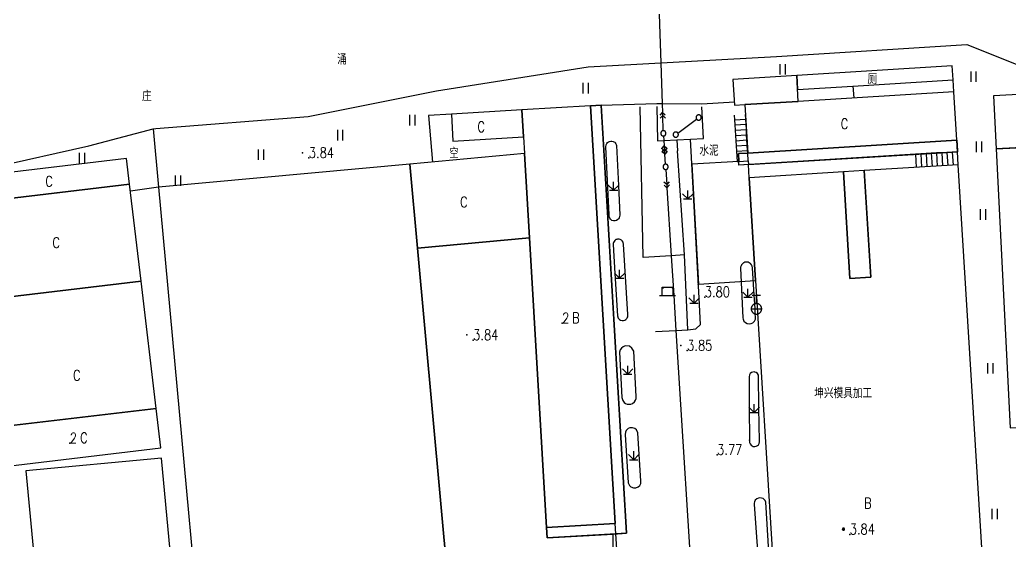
# Model space of a CAD drawing. Extents: x 500064 to 501389, y 2542464 to 2545400.
# Drawn here: x 500870.9 to 500965.4, y 2542964.3 to 2543014 of the extents above; entities that cross this region are included whole.
import ezdxf

# ---------------------------------------------------------------- set-up
doc = ezdxf.new("R2010")
doc.units = 0
doc.header["$LTSCALE"] = 0.5
doc.linetypes.add('CENTER', pattern=[50.8, 31.75, -6.35, 6.35, -6.35])
doc.layers.add('地形图', color=8, linetype='CONTINUOUS')
doc.styles.add('HZ', font='romans.shx', dxfattribs={"width": 0.8, "bigfont": 'hztxt.shx'})
doc.linetypes.add('10421', pattern='A,2,[150,AAA.SHX,S=1,R=0,X=0,Y=1],1e-11', length=2)

msp = doc.modelspace()

# ---------------------------------------------------------------- linework, layer by layer
at = {"layer": '地形图', "linetype": '10421', "flags": 128}
msp.add_lwpolyline([(500754.203, 2542974.695), (500766.756, 2542979.856), (500771.623, 2542981.856), (500781.237, 2542982.491), (500786.024, 2542983.55), (500800.67, 2542986.791), (500806.428, 2542987.484), (500807.978, 2542983.96), (500810.981, 2542970.388), (500810.231, 2542968.694), (500811.306, 2542955.454), (500814.267, 2542955.752), (500815.332, 2542919.979), (500816.974, 2542911.232), (500820.027, 2542898.551), (500822.57, 2542885.284), (500823.999, 2542874), (500824.709, 2542862.41), (500825.755, 2542857.145), (500831.565, 2542824.91), (500833.464, 2542814.092), (500834.25, 2542812.692), (500834.285, 2542812.631), (500835.498, 2542807.063), (500836.163, 2542806.226), (500836.427, 2542805.361), (500836.608, 2542804.445), (500837.116, 2542800.81), (500837.792, 2542796.37), (500838.044, 2542793.116), (500837.987, 2542791.001), (500837.869, 2542789.132), (500837.871, 2542786.994), (500838.011, 2542783.971), (500839.096, 2542779.115), (500840.223, 2542774.863), (500841.15, 2542770.816), (500841.902, 2542767.907), (500842.468, 2542765.354), (500843.041, 2542761.362), (500842.763, 2542759.962), (500843.616, 2542755.054), (500844.521, 2542748.413), (500846.324, 2542732.29), (500846.754, 2542726.443), (500847.689, 2542723.418), (500854.649, 2542700.048), (500855.09, 2542699.943), (500858.298, 2542699.182), (500850.693, 2542722.64), (500851.439, 2542724.29), (500851.909, 2542726.528), (500852.204, 2542728.454), (500852.562, 2542730.905), (500852.714, 2542732.854), (500852.624, 2542741.836), (500852.113, 2542746.665), (500851.754, 2542750.779), (500849.371, 2542753.466), (500848.798, 2542758.505), (500849.085, 2542762.204), (500848.623, 2542768.831), (500845.934, 2542785.506), (500845.042, 2542798.204), (500844.494, 2542803.044), (500843.723, 2542805.076), (500842.639, 2542806.261), (500840.726, 2542807.863), (500839.662, 2542813.715), (500839, 2542816.562), (500838.077, 2542819.972), (500834.804, 2542838.464), (500832.418, 2542855.46), (500829.995, 2542873.409), (500829.605, 2542876.218), (500829.128, 2542879.144), (500828.835, 2542880.616), (500827.521, 2542886.528), (500825.949, 2542892.949), (500824.779, 2542897.856), (500823.22, 2542905.406), (500822.712, 2542908.768), (500822.287, 2542912.716), (500821.557, 2542920.901), (500817.898, 2542920.58), (500817.649, 2542956.094), (500816.583, 2542960.45), (500816.1, 2542970.382), (500815.529, 2542978.477), (500815.494, 2542984.207), (500815.638, 2542987.326), (500815.783, 2542989.782), (500815.828, 2542990.167), (500816.047, 2542990.819), (500816.36, 2542991.191), (500816.876, 2542991.479), (500817.597, 2542991.669), (500820.79, 2542992.117), (500825.962, 2542992.799), (500831.554, 2542993.527), (500833.603, 2542993.788), (500834.268, 2542993.813), (500835.917, 2542993.668), (500837.277, 2542997.218), (500847.327, 2542998.788), (500852.507, 2542997.898), (500857.497, 2542998.421), (500866.435, 2542999.958), (500868.339, 2542999.958), (500877.436, 2543001.987), (500883.589, 2543003.61), (500883.838, 2543003.634), (500898.384, 2543004.793), (500910.656, 2543007.233), (500925.139, 2543009.502), (500943.109, 2543010.488), (500961.295, 2543011.662), (500971.348, 2543007.629), (500977.238, 2543002.479), (500975.728, 2543000.389), (500988.993, 2542994.361), (500993.388, 2542992.284), (500997.059, 2542990.332), (500998.052, 2542989.806), (501004.587, 2542986.783), (501007.126, 2542985.473), (501009.481, 2542984.17), (501011.153, 2542983.218), (501012.799, 2542982.6), (501014.711, 2542982.36), (501018.28, 2542982.212), (501036.032, 2542981.946), (501049.83, 2542981.54), (501053.699, 2542981.364), (501060.811, 2542981.03), (501068.164, 2542980.612), (501074.273, 2542979.952), (501077.348, 2542979.504), (501080.342, 2542978.964), (501082.603, 2542978.416), (501085.519, 2542977.537), (501089.257, 2542976.244), (501091.455, 2542975.57), (501093.527, 2542975.247), (501100.687, 2542976.721), (501106.438, 2542977.058), (501111.595, 2542977.501), (501115.833, 2542978.212), (501120.394, 2542979.147), (501130.098, 2542981.504), (501138.147, 2542984.689), (501145.934, 2542987.982), (501159.061, 2542995.793), (501160.733, 2542996.98), (501168.84, 2543003.851), (501173.559, 2543008.622), (501180.329, 2543015.742), (501184.08, 2543019.869), (501186.556, 2543022.802), (501190.889, 2543028.689), (501192.739, 2543030.989), (501196.244, 2543034.859)], dxfattribs=at)
at = {"layer": '地形图'}
for points in [[(500931.575, 2543023.843), (500932.066, 2543009.882), (500932.203, 2543005.986), (500932.232, 2543005.17)], [(500943.465, 2543008.774), (500943.465, 2543009.774)], [(500943.965, 2543008.774), (500943.965, 2543009.774)], [(500945.12, 2543007.347), (500950.41, 2543007.673), (500959.962, 2543008.262), (500959.879, 2543009.61), (500945.038, 2543008.695), (500945.12, 2543007.347)], [(500961.682, 2543008.078), (500961.682, 2543009.078)], [(500962.182, 2543008.078), (500962.182, 2543009.078)], [(500924.65, 2543006.985), (500924.65, 2543007.985)], [(500925.15, 2543006.985), (500925.15, 2543007.985)], [(500950.41, 2543007.673), (500950.48, 2543006.548)], [(500960.031, 2543007.137), (500959.962, 2543008.262)], [(500964.096, 2543001.69), (500970.611, 2543002.016), (500970.358, 2543007.089), (500963.842, 2543006.763), (500964.096, 2543001.69)], [(500925.357, 2543005.809), (500926.356, 2543005.868), (500926.358, 2543005.838), (500928.775, 2542965.011), (500927.777, 2542964.952), (500921.216, 2542964.564), (500921.158, 2542965.548)], [(500939.088, 2543006.159), (500935.968, 2543005.959), (500932.203, 2543005.986), (500931.667, 2543005.99), (500926.358, 2543005.838), (500925.357, 2543005.809)], [(500931.669, 2543005.739), (500931.748, 2543002.449), (500932.349, 2543002.482), (500933.586, 2543002.549), (500934.889, 2543002.621), (500936.138, 2543002.689), (500935.975, 2543005.709)], [(500908.099, 2543003.928), (500908.099, 2543004.928)], [(500908.599, 2543003.928), (500908.599, 2543004.928)], [(500912.06, 2543004.998), (500909.864, 2543004.864), (500910.27, 2543000.435)], [(500930.378, 2542991.329), (500930.074, 2543005.694)], [(500931.991, 2543004.912), (500932.232, 2543005.17)], [(500932.002, 2543004.604), (500932.243, 2543004.863)], [(500932.294, 2543003.421), (500932.243, 2543004.863), (500932.232, 2543005.17)], [(500932.232, 2543005.17), (500932.491, 2543004.929)], [(500932.243, 2543004.863), (500932.502, 2543004.622)], [(500935.678, 2543004.429), (500935.693, 2543004.429), (500935.709, 2543004.431), (500935.724, 2543004.433), (500935.74, 2543004.437), (500935.755, 2543004.441), (500935.77, 2543004.446), (500935.784, 2543004.453), (500935.798, 2543004.46), (500935.811, 2543004.468), (500935.824, 2543004.477), (500935.837, 2543004.486), (500935.849, 2543004.497), (500935.86, 2543004.508), (500935.87, 2543004.519), (500935.88, 2543004.532), (500935.889, 2543004.545), (500935.897, 2543004.558), (500935.904, 2543004.572), (500935.91, 2543004.587), (500935.915, 2543004.601), (500935.92, 2543004.617), (500935.923, 2543004.632), (500935.926, 2543004.647), (500935.927, 2543004.663), (500935.928, 2543004.679), (500935.927, 2543004.694), (500935.926, 2543004.71), (500935.923, 2543004.726), (500935.92, 2543004.741), (500935.915, 2543004.756), (500935.91, 2543004.771), (500935.904, 2543004.785), (500935.897, 2543004.799), (500935.889, 2543004.813), (500935.88, 2543004.826), (500935.87, 2543004.838), (500935.86, 2543004.85), (500935.849, 2543004.861), (500935.837, 2543004.871), (500935.824, 2543004.881), (500935.811, 2543004.89), (500935.798, 2543004.898), (500935.784, 2543004.905), (500935.77, 2543004.911), (500935.755, 2543004.917), (500935.74, 2543004.921), (500935.724, 2543004.924), (500935.709, 2543004.927), (500935.693, 2543004.928), (500935.678, 2543004.929), (500935.662, 2543004.928), (500935.646, 2543004.927), (500935.631, 2543004.924), (500935.615, 2543004.921), (500935.6, 2543004.917), (500935.585, 2543004.911), (500935.571, 2543004.905), (500935.557, 2543004.898), (500935.544, 2543004.89), (500935.531, 2543004.881), (500935.518, 2543004.871), (500935.506, 2543004.861), (500935.495, 2543004.85), (500935.485, 2543004.838), (500935.475, 2543004.826), (500935.466, 2543004.813), (500935.458, 2543004.799), (500935.451, 2543004.785), (500935.445, 2543004.771), (500935.44, 2543004.756), (500935.435, 2543004.741), (500935.432, 2543004.726), (500935.43, 2543004.71), (500935.428, 2543004.694), (500935.428, 2543004.679), (500935.428, 2543004.663), (500935.43, 2543004.647), (500935.432, 2543004.632), (500935.435, 2543004.617), (500935.44, 2543004.601), (500935.445, 2543004.587), (500935.451, 2543004.572), (500935.458, 2543004.558), (500935.466, 2543004.545), (500935.475, 2543004.532), (500935.477, 2543004.529), (500935.485, 2543004.519), (500935.495, 2543004.508), (500935.506, 2543004.497), (500935.518, 2543004.486), (500935.531, 2543004.477), (500935.544, 2543004.468), (500935.557, 2543004.46), (500935.571, 2543004.453), (500935.585, 2543004.446), (500935.6, 2543004.441), (500935.615, 2543004.437), (500935.631, 2543004.433), (500935.646, 2543004.431), (500935.662, 2543004.429), (500935.678, 2543004.429)], [(500939.066, 2543004.893), (500939.092, 2543004.466), (500939.123, 2543003.967), (500939.154, 2543003.468), (500939.185, 2543002.969), (500939.216, 2543002.47), (500939.247, 2543001.971), (500939.277, 2543001.472), (500939.339, 2543000.474)], [(500940.412, 2543000.533), (500940.366, 2543001.286), (500940.351, 2543001.538), (500940.32, 2543002.037), (500940.289, 2543002.536), (500940.258, 2543003.035), (500940.228, 2543003.534), (500940.197, 2543004.033), (500940.166, 2543004.532), (500940.14, 2543004.96)], [(500933.688, 2543003.198), (500935.477, 2543004.529)], [(500939.092, 2543004.466), (500940.166, 2543004.532)], [(500939.123, 2543003.967), (500940.197, 2543004.033)], [(500883.589, 2543003.61), (500884.112, 2542998.035)], [(500901.21, 2543002.5), (500901.21, 2543003.5)], [(500901.71, 2543002.5), (500901.71, 2543003.5)], [(500932.303, 2543002.922), (500932.318, 2543002.922), (500932.319, 2543002.922), (500932.334, 2543002.924), (500932.349, 2543002.926), (500932.365, 2543002.929), (500932.38, 2543002.934), (500932.395, 2543002.939), (500932.409, 2543002.945), (500932.423, 2543002.953), (500932.436, 2543002.961), (500932.449, 2543002.969), (500932.462, 2543002.979), (500932.474, 2543002.989), (500932.485, 2543003), (500932.495, 2543003.012), (500932.505, 2543003.025), (500932.514, 2543003.038), (500932.522, 2543003.051), (500932.529, 2543003.065), (500932.535, 2543003.08), (500932.54, 2543003.094), (500932.545, 2543003.109), (500932.548, 2543003.125), (500932.551, 2543003.14), (500932.552, 2543003.156), (500932.552, 2543003.172), (500932.552, 2543003.187), (500932.551, 2543003.203), (500932.548, 2543003.218), (500932.545, 2543003.234), (500932.54, 2543003.249), (500932.535, 2543003.264), (500932.529, 2543003.278), (500932.522, 2543003.292), (500932.514, 2543003.306), (500932.505, 2543003.319), (500932.495, 2543003.331), (500932.485, 2543003.343), (500932.474, 2543003.354), (500932.462, 2543003.364), (500932.449, 2543003.374), (500932.436, 2543003.383), (500932.423, 2543003.391), (500932.409, 2543003.398), (500932.395, 2543003.404), (500932.38, 2543003.409), (500932.365, 2543003.414), (500932.349, 2543003.417), (500932.334, 2543003.42), (500932.318, 2543003.421), (500932.303, 2543003.422), (500932.294, 2543003.421), (500932.287, 2543003.421), (500932.271, 2543003.42), (500932.256, 2543003.417), (500932.24, 2543003.414), (500932.225, 2543003.409), (500932.21, 2543003.404), (500932.196, 2543003.398), (500932.182, 2543003.391), (500932.169, 2543003.383), (500932.156, 2543003.374), (500932.143, 2543003.364), (500932.131, 2543003.354), (500932.12, 2543003.343), (500932.11, 2543003.331), (500932.1, 2543003.319), (500932.091, 2543003.306), (500932.083, 2543003.292), (500932.076, 2543003.278), (500932.07, 2543003.264), (500932.065, 2543003.249), (500932.06, 2543003.234), (500932.057, 2543003.218), (500932.054, 2543003.203), (500932.053, 2543003.187), (500932.053, 2543003.172), (500932.053, 2543003.156), (500932.054, 2543003.14), (500932.057, 2543003.125), (500932.06, 2543003.109), (500932.065, 2543003.094), (500932.07, 2543003.08), (500932.076, 2543003.065), (500932.083, 2543003.051), (500932.091, 2543003.038), (500932.1, 2543003.025), (500932.11, 2543003.012), (500932.12, 2543003), (500932.131, 2543002.989), (500932.143, 2543002.979), (500932.156, 2543002.969), (500932.169, 2543002.961), (500932.182, 2543002.953), (500932.196, 2543002.945), (500932.21, 2543002.939), (500932.225, 2543002.934), (500932.24, 2543002.929), (500932.256, 2543002.926), (500932.271, 2543002.924), (500932.287, 2543002.922), (500932.303, 2543002.922)], [(500932.319, 2543002.922), (500932.349, 2543002.482), (500932.384, 2543001.969), (500932.405, 2543001.662), (500932.417, 2543001.483), (500932.438, 2543001.176)], [(500933.488, 2543002.799), (500933.503, 2543002.799), (500933.519, 2543002.801), (500933.534, 2543002.803), (500933.55, 2543002.807), (500933.565, 2543002.811), (500933.58, 2543002.816), (500933.594, 2543002.823), (500933.608, 2543002.83), (500933.621, 2543002.838), (500933.634, 2543002.846), (500933.647, 2543002.856), (500933.659, 2543002.866), (500933.67, 2543002.878), (500933.68, 2543002.889), (500933.69, 2543002.902), (500933.699, 2543002.915), (500933.707, 2543002.928), (500933.714, 2543002.942), (500933.72, 2543002.957), (500933.725, 2543002.972), (500933.73, 2543002.987), (500933.733, 2543003.002), (500933.736, 2543003.017), (500933.737, 2543003.033), (500933.738, 2543003.049), (500933.737, 2543003.064), (500933.736, 2543003.08), (500933.733, 2543003.096), (500933.73, 2543003.111), (500933.725, 2543003.126), (500933.72, 2543003.141), (500933.714, 2543003.155), (500933.707, 2543003.169), (500933.699, 2543003.183), (500933.69, 2543003.196), (500933.688, 2543003.198), (500933.68, 2543003.208), (500933.67, 2543003.22), (500933.659, 2543003.231), (500933.647, 2543003.241), (500933.634, 2543003.251), (500933.621, 2543003.26), (500933.608, 2543003.268), (500933.594, 2543003.275), (500933.58, 2543003.281), (500933.565, 2543003.286), (500933.55, 2543003.291), (500933.534, 2543003.294), (500933.519, 2543003.297), (500933.503, 2543003.298), (500933.488, 2543003.299), (500933.472, 2543003.298), (500933.456, 2543003.297), (500933.441, 2543003.294), (500933.425, 2543003.291), (500933.41, 2543003.286), (500933.395, 2543003.281), (500933.381, 2543003.275), (500933.367, 2543003.268), (500933.354, 2543003.26), (500933.341, 2543003.251), (500933.328, 2543003.241), (500933.316, 2543003.231), (500933.305, 2543003.22), (500933.295, 2543003.208), (500933.285, 2543003.196), (500933.276, 2543003.183), (500933.268, 2543003.169), (500933.261, 2543003.155), (500933.255, 2543003.141), (500933.25, 2543003.126), (500933.245, 2543003.111), (500933.242, 2543003.096), (500933.24, 2543003.08), (500933.238, 2543003.064), (500933.238, 2543003.049), (500933.238, 2543003.033), (500933.24, 2543003.017), (500933.242, 2543003.002), (500933.245, 2543002.987), (500933.25, 2543002.972), (500933.255, 2543002.957), (500933.261, 2543002.942), (500933.268, 2543002.928), (500933.276, 2543002.915), (500933.285, 2543002.902), (500933.295, 2543002.889), (500933.305, 2543002.878), (500933.316, 2543002.866), (500933.328, 2543002.856), (500933.341, 2543002.846), (500933.354, 2543002.838), (500933.367, 2543002.83), (500933.381, 2543002.823), (500933.395, 2543002.816), (500933.41, 2543002.811), (500933.425, 2543002.807), (500933.441, 2543002.803), (500933.456, 2543002.801), (500933.472, 2543002.799), (500933.488, 2543002.799)], [(500939.154, 2543003.468), (500940.228, 2543003.534)], [(500939.185, 2543002.969), (500940.258, 2543003.035)], [(500927.716, 2542994.823), (500927.538, 2542994.823), (500927.398, 2542994.87), (500927.318, 2542994.92), (500927.246, 2542994.988), (500927.18, 2542995.083), (500927.128, 2542995.229), (500927.119, 2542995.409), (500926.818, 2543001.899), (500926.837, 2543002.065), (500926.894, 2543002.192), (500926.985, 2543002.3), (500927.079, 2543002.368), (500927.154, 2543002.402), (500927.303, 2543002.432), (500927.398, 2543002.427), (500927.511, 2543002.398), (500927.591, 2543002.358), (500927.655, 2543002.313), (500927.714, 2543002.254), (500927.77, 2543002.175), (500927.807, 2543002.095), (500927.828, 2543002.019), (500928.006, 2542998.197), (500928.138, 2542995.349), (500928.083, 2542995.095), (500928.03, 2542995.012), (500927.964, 2542994.942), (500927.836, 2542994.86), (500927.716, 2542994.823)], [(500932.152, 2543001.703), (500932.158, 2543001.71), (500932.384, 2543001.969)], [(500932.503, 2543000.223), (500932.438, 2543001.176), (500932.417, 2543001.483), (500932.405, 2543001.662), (500932.384, 2543001.969)], [(500932.438, 2543001.176), (500932.417, 2543001.483), (500932.405, 2543001.662), (500932.384, 2543001.969)], [(500932.384, 2543001.969), (500932.644, 2543001.743), (500932.651, 2543001.737)], [(500933.586, 2543002.549), (500933.643, 2543001.517)], [(500934.628, 2542984.419), (500935.408, 2542984.506), (500935.856, 2542984.922), (500935.718, 2542987.451), (500934.889, 2543002.621)], [(500939.216, 2543002.47), (500940.289, 2543002.536)], [(500939.247, 2543001.971), (500940.32, 2543002.037)], [(500960.316, 2543002.516), (500960.376, 2543001.547), (500960.384, 2543001.418), (500959.885, 2543001.388), (500959.386, 2543001.357), (500958.887, 2543001.326), (500958.388, 2543001.295), (500957.889, 2543001.264), (500957.39, 2543001.234), (500956.891, 2543001.203), (500956.391, 2543001.172), (500939.525, 2543000.132), (500939.512, 2543000.483), (500939.484, 2543001.232), (500940.366, 2543001.286)], [(500960.461, 2543000.171), (500960.384, 2543001.418), (500960.376, 2543001.547), (500960.316, 2543002.516)], [(500962.215, 2543001.387), (500962.215, 2543002.387)], [(500962.715, 2543001.387), (500962.715, 2543002.387)], [(500876.557, 2543000.304), (500876.557, 2543001.304)], [(500877.057, 2543000.304), (500877.057, 2543001.304)], [(500893.648, 2543000.628), (500893.648, 2543001.628)], [(500894.148, 2543000.628), (500894.148, 2543001.628)], [(500932.417, 2543001.483), (500932.322, 2543001.567), (500932.158, 2543001.71), (500932.151, 2543001.716)], [(500932.438, 2543001.176), (500932.179, 2543001.403), (500932.172, 2543001.409)], [(500932.173, 2543001.396), (500932.179, 2543001.403), (500932.322, 2543001.567), (500932.405, 2543001.662)], [(500932.405, 2543001.662), (500932.501, 2543001.579), (500932.665, 2543001.436), (500932.672, 2543001.43)], [(500932.65, 2543001.75), (500932.644, 2543001.743), (500932.501, 2543001.579), (500932.417, 2543001.483)], [(500932.671, 2543001.443), (500932.665, 2543001.436), (500932.438, 2543001.176)], [(500934.328, 2542991.579), (500933.643, 2543001.517)], [(500939.277, 2543001.472), (500940.351, 2543001.538)], [(500956.391, 2543001.172), (500956.455, 2542999.924)], [(500956.891, 2543001.203), (500956.956, 2542999.955)], [(500957.39, 2543001.234), (500957.457, 2542999.985)], [(500957.889, 2543001.264), (500957.957, 2543000.016)], [(500958.388, 2543001.295), (500958.458, 2543000.047)], [(500958.887, 2543001.326), (500958.959, 2543000.078)], [(500959.386, 2543001.357), (500959.459, 2543000.109)], [(500959.885, 2543001.388), (500959.96, 2543000.14)], [(500932.52, 2542999.724), (500932.536, 2542999.725), (500932.551, 2542999.726), (500932.567, 2542999.728), (500932.582, 2542999.732), (500932.597, 2542999.736), (500932.612, 2542999.742), (500932.627, 2542999.748), (500932.641, 2542999.755), (500932.654, 2542999.763), (500932.667, 2542999.772), (500932.679, 2542999.781), (500932.691, 2542999.792), (500932.702, 2542999.803), (500932.713, 2542999.815), (500932.722, 2542999.827), (500932.731, 2542999.84), (500932.739, 2542999.854), (500932.746, 2542999.868), (500932.753, 2542999.882), (500932.758, 2542999.897), (500932.762, 2542999.912), (500932.766, 2542999.927), (500932.768, 2542999.943), (500932.77, 2542999.958), (500932.77, 2542999.974), (500932.77, 2542999.99), (500932.768, 2543000.005), (500932.766, 2543000.021), (500932.762, 2543000.036), (500932.758, 2543000.051), (500932.753, 2543000.066), (500932.746, 2543000.08), (500932.739, 2543000.094), (500932.731, 2543000.108), (500932.722, 2543000.121), (500932.713, 2543000.133), (500932.702, 2543000.145), (500932.691, 2543000.156), (500932.679, 2543000.167), (500932.667, 2543000.176), (500932.654, 2543000.185), (500932.641, 2543000.193), (500932.627, 2543000.2), (500932.612, 2543000.206), (500932.597, 2543000.212), (500932.582, 2543000.216), (500932.567, 2543000.22), (500932.551, 2543000.222), (500932.536, 2543000.224), (500932.52, 2543000.224), (500932.504, 2543000.224), (500932.503, 2543000.223), (500932.489, 2543000.222), (500932.473, 2543000.22), (500932.458, 2543000.216), (500932.443, 2543000.212), (500932.428, 2543000.206), (500932.414, 2543000.2), (500932.4, 2543000.193), (500932.386, 2543000.185), (500932.373, 2543000.176), (500932.361, 2543000.167), (500932.349, 2543000.156), (500932.338, 2543000.145), (500932.327, 2543000.133), (500932.318, 2543000.121), (500932.309, 2543000.108), (500932.301, 2543000.094), (500932.294, 2543000.08), (500932.288, 2543000.066), (500932.282, 2543000.051), (500932.278, 2543000.036), (500932.275, 2543000.021), (500932.272, 2543000.005), (500932.271, 2542999.99), (500932.27, 2542999.974), (500932.271, 2542999.958), (500932.272, 2542999.943), (500932.275, 2542999.927), (500932.278, 2542999.912), (500932.282, 2542999.897), (500932.288, 2542999.882), (500932.294, 2542999.868), (500932.301, 2542999.854), (500932.309, 2542999.84), (500932.318, 2542999.827), (500932.327, 2542999.815), (500932.338, 2542999.803), (500932.349, 2542999.792), (500932.361, 2542999.781), (500932.373, 2542999.772), (500932.386, 2542999.763), (500932.4, 2542999.755), (500932.414, 2542999.748), (500932.428, 2542999.742), (500932.443, 2542999.736), (500932.458, 2542999.732), (500932.473, 2542999.728), (500932.489, 2542999.726), (500932.504, 2542999.725), (500932.52, 2542999.724)], [(500939.339, 2543000.474), (500939.512, 2543000.483), (500940.412, 2543000.533)], [(500885.716, 2542998.155), (500885.716, 2542999.155)], [(500886.216, 2542998.155), (500886.216, 2542999.155)], [(500932.536, 2542999.725), (500932.627, 2542998.285), (500932.646, 2542997.978)], [(500927.046, 2542998.238), (500927.546, 2542997.738)], [(500927.546, 2542997.738), (500927.546, 2542998.538)], [(500927.546, 2542997.738), (500928.006, 2542998.197), (500928.046, 2542998.238)], [(500932.627, 2542998.285), (500932.361, 2542998.519)], [(500932.646, 2542997.978), (500932.381, 2542998.212)], [(500932.86, 2542998.551), (500932.627, 2542998.285)], [(500932.88, 2542998.243), (500932.646, 2542997.978)], [(500884.112, 2542998.035), (500881.424, 2542997.65)], [(500927.146, 2542997.738), (500927.546, 2542997.738), (500927.946, 2542997.738)], [(500932.646, 2542997.978), (500933.054, 2542991.498), (500933.294, 2542987.697), (500933.503, 2542984.364), (500937.127, 2542926.845)], [(500934.135, 2542997.412), (500934.635, 2542996.912)], [(500934.635, 2542996.912), (500934.635, 2542997.712)], [(500934.635, 2542996.912), (500935.135, 2542997.412)], [(500934.235, 2542996.912), (500934.635, 2542996.912), (500935.035, 2542996.912)], [(500962.589, 2542994.928), (500962.589, 2542995.928)], [(500963.089, 2542994.928), (500963.089, 2542995.928)], [(500928.372, 2542985.303), (500928.499, 2542985.307), (500928.624, 2542985.345), (500928.713, 2542985.397), (500928.82, 2542985.503), (500928.858, 2542985.563), (500928.897, 2542985.658), (500928.918, 2542985.786), (500928.913, 2542985.895), (500928.507, 2542992.611), (500928.479, 2542992.747), (500928.461, 2542992.792), (500928.385, 2542992.909), (500928.334, 2542992.96), (500928.295, 2542992.99), (500928.191, 2542993.046), (500928.071, 2542993.077), (500928.006, 2542993.08), (500927.912, 2542993.071), (500927.857, 2542993.057), (500927.78, 2542993.026), (500927.717, 2542992.987), (500927.667, 2542992.946), (500927.596, 2542992.864), (500927.535, 2542992.744), (500927.516, 2542992.669), (500927.509, 2542992.55), (500927.676, 2542989.788), (500927.919, 2542985.77), (500927.987, 2542985.548), (500928.11, 2542985.407), (500928.207, 2542985.347), (500928.372, 2542985.303)], [(500931.548, 2542984.269), (500933.503, 2542984.364), (500934.628, 2542984.419), (500934.328, 2542991.579), (500933.054, 2542991.498), (500930.378, 2542991.329)], [(500940.519, 2542984.987), (500940.687, 2542985.016), (500940.852, 2542985.098), (500941.004, 2542985.256), (500941.088, 2542985.445), (500941.104, 2542985.642), (500941.085, 2542985.939), (500941.055, 2542986.428), (500941.025, 2542986.899), (500940.973, 2542987.728), (500940.808, 2542990.354), (500940.784, 2542990.486), (500940.72, 2542990.624), (500940.613, 2542990.747), (500940.5, 2542990.823), (500940.396, 2542990.864), (500940.28, 2542990.883), (500940.096, 2542990.865), (500939.981, 2542990.821), (500939.914, 2542990.78), (500939.818, 2542990.693), (500939.762, 2542990.618), (500939.72, 2542990.536), (500939.692, 2542990.452), (500939.682, 2542990.402), (500939.676, 2542990.326), (500939.677, 2542990.296), (500939.898, 2542985.563), (500939.92, 2542985.429), (500939.994, 2542985.263), (500940.138, 2542985.108), (500940.313, 2542985.017), (500940.519, 2542984.987)], [(500927.623, 2542989.841), (500927.676, 2542989.788), (500928.123, 2542989.341)], [(500928.123, 2542989.341), (500928.123, 2542990.141)], [(500928.123, 2542989.341), (500928.623, 2542989.841)], [(500927.723, 2542989.341), (500928.123, 2542989.341), (500928.523, 2542989.341)], [(500932.201, 2542987.697), (500932.201, 2542988.497)], [(500932.201, 2542988.497), (500932.302, 2542988.397)], [(500932.201, 2542988.497), (500933.201, 2542988.497)], [(500933.201, 2542988.497), (500933.101, 2542988.397)], [(500933.201, 2542988.497), (500933.201, 2542987.697)], [(500935.242, 2542986.975), (500935.242, 2542987.775)], [(500939.877, 2542988.025), (500940.377, 2542987.525)], [(500940.377, 2542987.525), (500940.377, 2542988.325)], [(500940.377, 2542987.525), (500940.877, 2542988.025)], [(500931.951, 2542987.697), (500932.201, 2542987.697), (500933.201, 2542987.697), (500933.294, 2542987.697), (500933.451, 2542987.697)], [(500934.742, 2542987.475), (500935.242, 2542986.975)], [(500934.842, 2542986.975), (500935.242, 2542986.975), (500935.642, 2542986.975)], [(500935.242, 2542986.975), (500935.718, 2542987.451), (500935.742, 2542987.475)], [(500939.977, 2542987.525), (500940.377, 2542987.525), (500940.777, 2542987.525)], [(500941.192, 2542985.928), (500941.224, 2542985.929), (500941.255, 2542985.932), (500941.286, 2542985.936), (500941.317, 2542985.943), (500941.347, 2542985.952), (500941.376, 2542985.963), (500941.405, 2542985.975), (500941.433, 2542985.989), (500941.46, 2542986.005), (500941.486, 2542986.023), (500941.511, 2542986.042), (500941.535, 2542986.063), (500941.557, 2542986.085), (500941.578, 2542986.109), (500941.597, 2542986.134), (500941.614, 2542986.16), (500941.63, 2542986.187), (500941.645, 2542986.215), (500941.657, 2542986.243), (500941.668, 2542986.273), (500941.677, 2542986.303), (500941.683, 2542986.334), (500941.688, 2542986.365), (500941.691, 2542986.396), (500941.692, 2542986.428), (500941.691, 2542986.459), (500941.688, 2542986.49), (500941.683, 2542986.521), (500941.677, 2542986.552), (500941.668, 2542986.582), (500941.657, 2542986.612), (500941.645, 2542986.64), (500941.63, 2542986.668), (500941.614, 2542986.695), (500941.597, 2542986.721), (500941.578, 2542986.746), (500941.557, 2542986.77), (500941.535, 2542986.792), (500941.511, 2542986.813), (500941.486, 2542986.832), (500941.46, 2542986.85), (500941.433, 2542986.866), (500941.405, 2542986.88), (500941.376, 2542986.892), (500941.347, 2542986.903), (500941.317, 2542986.912), (500941.286, 2542986.919), (500941.255, 2542986.924), (500941.224, 2542986.927), (500941.192, 2542986.928), (500941.161, 2542986.927), (500941.13, 2542986.924), (500941.099, 2542986.919), (500941.068, 2542986.912), (500941.038, 2542986.903), (500941.025, 2542986.899), (500941.008, 2542986.892), (500940.979, 2542986.88), (500940.951, 2542986.866), (500940.924, 2542986.85), (500940.898, 2542986.832), (500940.874, 2542986.813), (500940.85, 2542986.792), (500940.828, 2542986.77), (500940.807, 2542986.746), (500940.788, 2542986.721), (500940.77, 2542986.695), (500940.754, 2542986.668), (500940.74, 2542986.64), (500940.727, 2542986.612), (500940.717, 2542986.582), (500940.708, 2542986.552), (500940.701, 2542986.521), (500940.696, 2542986.49), (500940.693, 2542986.459), (500940.692, 2542986.428), (500940.693, 2542986.396), (500940.696, 2542986.365), (500940.701, 2542986.334), (500940.708, 2542986.303), (500940.717, 2542986.273), (500940.727, 2542986.243), (500940.74, 2542986.215), (500940.754, 2542986.187), (500940.77, 2542986.16), (500940.788, 2542986.134), (500940.807, 2542986.109), (500940.828, 2542986.085), (500940.85, 2542986.063), (500940.874, 2542986.042), (500940.898, 2542986.023), (500940.924, 2542986.005), (500940.951, 2542985.989), (500940.979, 2542985.975), (500941.008, 2542985.963), (500941.038, 2542985.952), (500941.068, 2542985.943), (500941.085, 2542985.939), (500941.099, 2542985.936), (500941.13, 2542985.932), (500941.161, 2542985.929), (500941.192, 2542985.928)], [(500940.792, 2542987.728), (500940.973, 2542987.728), (500941.192, 2542987.728), (500941.592, 2542987.728)], [(500941.192, 2542986.928), (500941.192, 2542987.728)], [(500940.692, 2542986.428), (500941.055, 2542986.428), (500941.692, 2542986.428)], [(500929.183, 2542977.329), (500929.351, 2542977.392), (500929.557, 2542977.562), (500929.643, 2542977.698), (500929.699, 2542977.869), (500929.701, 2542978.053), (500929.47, 2542982.38), (500929.308, 2542982.686), (500929.064, 2542982.856), (500928.659, 2542982.89), (500928.46, 2542982.811), (500928.298, 2542982.678), (500928.194, 2542982.524), (500928.128, 2542982.289), (500928.348, 2542977.959), (500928.425, 2542977.676), (500928.488, 2542977.577), (500928.558, 2542977.5), (500928.676, 2542977.409), (500928.848, 2542977.336), (500929.183, 2542977.329)], [(500963.298, 2542980.244), (500963.298, 2542981.244)], [(500963.798, 2542980.244), (500963.798, 2542981.244)], [(500928.405, 2542980.698), (500928.905, 2542980.198)], [(500928.905, 2542980.198), (500928.905, 2542980.998)], [(500928.905, 2542980.198), (500929.405, 2542980.698)], [(500941.042, 2542973.29), (500941.164, 2542973.315), (500941.282, 2542973.375), (500941.374, 2542973.459), (500941.451, 2542973.583), (500941.489, 2542973.741), (500941.489, 2542973.81), (500941.433, 2542976.994), (500941.378, 2542980.106), (500941.283, 2542980.261), (500941.174, 2542980.347), (500941.04, 2542980.398), (500940.966, 2542980.407), (500940.845, 2542980.396), (500940.714, 2542980.344), (500940.605, 2542980.254), (500940.529, 2542980.136), (500940.489, 2542979.946), (500940.51, 2542977.007), (500940.532, 2542973.883), (500940.53, 2542973.674), (500940.578, 2542973.543), (500940.681, 2542973.412), (500940.877, 2542973.306), (500941.042, 2542973.29)], [(500928.505, 2542980.198), (500928.905, 2542980.198), (500929.305, 2542980.198)], [(500940.478, 2542977.039), (500940.51, 2542977.007), (500940.978, 2542976.539)], [(500940.578, 2542976.539), (500940.978, 2542976.539), (500941.378, 2542976.539)], [(500940.978, 2542976.539), (500940.978, 2542977.339)], [(500940.978, 2542976.539), (500941.433, 2542976.994), (500941.478, 2542977.039)], [(500929.46, 2542969.334), (500929.684, 2542969.34), (500929.913, 2542969.441), (500930.056, 2542969.585), (500930.146, 2542969.775), (500930.168, 2542969.979), (500929.868, 2542974.609), (500929.741, 2542974.868), (500929.57, 2542975.012), (500929.352, 2542975.085), (500929.113, 2542975.071), (500928.954, 2542975.004), (500928.756, 2542974.813), (500928.682, 2542974.654), (500928.658, 2542974.439), (500928.958, 2542969.809), (500929.056, 2542969.585), (500929.191, 2542969.447), (500929.46, 2542969.334)], [(500929.477, 2542972.031), (500929.477, 2542972.831)], [(500928.977, 2542972.531), (500929.477, 2542972.031)], [(500929.077, 2542972.031), (500929.477, 2542972.031), (500929.877, 2542972.031)], [(500929.477, 2542972.031), (500929.977, 2542972.531)], [(500942.722, 2542957.452), (500942.089, 2542967.976), (500942.019, 2542968.132), (500941.923, 2542968.244), (500941.823, 2542968.317), (500941.675, 2542968.376), (500941.504, 2542968.391), (500941.389, 2542968.372), (500941.216, 2542968.291), (500941.08, 2542968.16), (500941, 2542968.006), (500940.972, 2542967.874), (500940.973, 2542967.752), (500941.716, 2542957.626)], [(500963.715, 2542966.346), (500963.715, 2542967.346)], [(500964.215, 2542966.346), (500964.215, 2542967.346)], [(500927.895, 2542962.954), (500927.894, 2542962.969), (500927.894, 2542962.976), (500927.891, 2542963.018), (500927.891, 2542963.027), (500927.777, 2542964.952), (500927.718, 2542965.949)], [(500949.505, 2542965.305), (500949.515, 2542965.306), (500949.525, 2542965.307), (500949.536, 2542965.31), (500949.545, 2542965.314), (500949.555, 2542965.318), (500949.563, 2542965.324), (500949.572, 2542965.331), (500949.579, 2542965.338), (500949.586, 2542965.346), (500949.589, 2542965.351), (500949.591, 2542965.355), (500949.596, 2542965.364), (500949.6, 2542965.374), (500949.602, 2542965.384), (500949.604, 2542965.395), (500949.605, 2542965.405), (500949.604, 2542965.415), (500949.602, 2542965.426), (500949.6, 2542965.436), (500949.596, 2542965.446), (500949.593, 2542965.452), (500949.591, 2542965.455), (500949.586, 2542965.464), (500949.579, 2542965.472), (500949.572, 2542965.479), (500949.563, 2542965.486), (500949.555, 2542965.492), (500949.554, 2542965.492), (500949.545, 2542965.496), (500949.536, 2542965.5), (500949.525, 2542965.503), (500949.515, 2542965.504), (500949.505, 2542965.505), (500949.494, 2542965.504), (500949.484, 2542965.503), (500949.474, 2542965.5), (500949.464, 2542965.496), (500949.455, 2542965.492), (500949.446, 2542965.486), (500949.438, 2542965.479), (500949.43, 2542965.472), (500949.424, 2542965.464), (500949.421, 2542965.459), (500949.418, 2542965.455), (500949.413, 2542965.446), (500949.41, 2542965.436), (500949.407, 2542965.426), (500949.405, 2542965.415), (500949.405, 2542965.405), (500949.405, 2542965.395), (500949.407, 2542965.384), (500949.41, 2542965.374), (500949.413, 2542965.364), (500949.417, 2542965.358), (500949.418, 2542965.355), (500949.424, 2542965.346), (500949.43, 2542965.338), (500949.438, 2542965.331), (500949.446, 2542965.324), (500949.455, 2542965.318), (500949.456, 2542965.318), (500949.464, 2542965.314), (500949.474, 2542965.31), (500949.484, 2542965.307), (500949.494, 2542965.306), (500949.505, 2542965.305)], [(500949.456, 2542965.318), (500949.589, 2542965.351), (500949.591, 2542965.355), (500949.418, 2542965.355), (500949.417, 2542965.358), (500949.605, 2542965.405), (500949.405, 2542965.405), (500949.593, 2542965.452), (500949.591, 2542965.455), (500949.418, 2542965.455), (500949.421, 2542965.459), (500949.554, 2542965.492)]]:
    msp.add_lwpolyline(points, dxfattribs=at)
for points in [[(500945.038, 2543008.695), (500938.95, 2543008.304), (500939.108, 2543005.845), (500940.081, 2543005.907), (500945.19, 2543006.222)], [(500940.081, 2543005.907), (500940.366, 2543001.286), (500960.316, 2543002.516), (500960.031, 2543007.137), (500945.19, 2543006.222)], [(500925.357, 2543005.809), (500918.797, 2543005.409), (500918.95, 2543002.838), (500919.044, 2543001.24), (500919.519, 2542993.2), (500921.158, 2542965.548), (500927.718, 2542965.949)], [(500921.158, 2542965.548), (500921.216, 2542964.565), (500927.527, 2542964.937), (500928.775, 2542965.011), (500926.356, 2543005.868), (500925.357, 2543005.809), (500927.718, 2542965.949)], [(500918.797, 2543005.409), (500912.06, 2543004.998), (500912.212, 2543002.427), (500918.95, 2543002.838)], [(500940.366, 2543001.286), (500939.484, 2543001.232), (500939.512, 2543000.484), (500940.412, 2543000.533), (500940.433, 2543000.188), (500960.384, 2543001.418), (500960.316, 2543002.516)], [(500919.044, 2543001.24), (500908.082, 2543000.234), (500908.817, 2542992.218), (500919.519, 2542993.2)], [(500867.153, 2542999.122), (500867.222, 2542998.54), (500867.381, 2542997.191), (500867.442, 2542996.676), (500881.345, 2542998.318), (500881.056, 2543000.764)], [(500908.082, 2543000.234), (500884.112, 2542998.035), (500890.038, 2542933.458), (500923.674, 2542936.41), (500922.116, 2542953.386), (500912.462, 2542952.501), (500908.817, 2542992.218)], [(500939.512, 2543000.484), (500935.019, 2543000.238), (500935.646, 2542988.776), (500941.117, 2542989.114), (500940.511, 2542998.94), (500940.433, 2543000.188), (500939.525, 2543000.132)], [(500949.494, 2542999.494), (500940.511, 2542998.94), (500941.117, 2542989.114), (500944.348, 2542936.708), (500949.964, 2542937.055), (500956.841, 2542937.479), (500964.298, 2542937.939), (500960.461, 2543000.171), (500951.478, 2542999.617), (500952.106, 2542989.436), (500950.121, 2542989.314)], [(500949.494, 2542999.494), (500950.121, 2542989.314), (500952.106, 2542989.436), (500951.478, 2542999.617)], [(500867.442, 2542996.676), (500868.535, 2542987.42), (500882.439, 2542989.062), (500881.345, 2542998.318)], [(500908.817, 2542992.218), (500912.462, 2542952.501), (500922.116, 2542953.386), (500922.006, 2542954.582), (500927.552, 2542955.091), (500927.527, 2542964.937), (500921.216, 2542964.565), (500921.158, 2542965.548), (500919.519, 2542993.2)], [(500868.535, 2542987.42), (500867.84, 2542987.338), (500869.273, 2542975.203), (500883.872, 2542976.927), (500882.439, 2542989.062)], [(500869.273, 2542975.203), (500869.719, 2542971.429), (500884.318, 2542973.153), (500883.872, 2542976.927)], [(500873.713, 2542946.828), (500886.656, 2542948.048), (500884.38, 2542972.185), (500871.437, 2542970.965)]]:
    msp.add_lwpolyline(points, close=True, dxfattribs=at)
at = {"layer": '地形图', "linetype": 'Continuous'}
msp.add_lwpolyline([(500970.868, 2543002.029), (500964.096, 2543001.69), (500965.426, 2542975.076), (501002.051, 2542976.976), (501001.671, 2542983.976), (500971.846, 2542982.457)], close=True, dxfattribs=at)
at = {"layer": '地形图', "ltscale": 10}
for p in [(500897.853, 2543001.324), (500935.63, 2542988.775), (500913.544, 2542983.943), (500933.982, 2542982.933), (500940.532, 2542973.883)]:
    msp.add_point(p, dxfattribs=at)
at = {"layer": '地形图', "linetype": 'CENTER'}
for p in [(500898.453, 2543000.828, 3.84), (500936.261, 2542987.546, 3.8), (500922.644, 2542985.049, 2), (500914.145, 2542983.447, 3.84), (500934.582, 2542982.437, 3.85), (500875.637, 2542973.609, 2), (500937.442, 2542972.497, 3.77), (500950.105, 2542964.909, 3.84)]:
    msp.add_point(p, dxfattribs=at)

# ---------------------------------------------------------------- texts
at = {"layer": '地形图', "ltscale": 10, "style": 'HZ', "width": 0.8}
for s, p in [('涌', (500901.155, 2543009.735)), ('厕', (500951.789, 2543007.864)), ('庄', (500882.524, 2543006.241)), ('C', (500914.544, 2543003.291)), ('C', (500949.238, 2543003.585)), ('水泥', (500935.745, 2543001.032)), ('3.84', (500898.453, 2543000.828)), ('空', (500911.855, 2543000.797)), ('C', (500873.288, 2542998.093)), ('C', (500912.904, 2542996.113)), ('C', (500873.979, 2542992.242)), ('3.80', (500936.261, 2542987.546)), ('2', (500922.644, 2542985.049)), ('B', (500923.597, 2542985.061)), ('3.84', (500914.145, 2542983.447)), ('3.85', (500934.582, 2542982.437)), ('C', (500875.939, 2542979.578)), ('坤兴模具加工', (500946.717, 2542977.894)), ('2', (500875.637, 2542973.609)), ('C', (500876.622, 2542973.62)), ('3.77', (500937.442, 2542972.497)), ('B', (500951.47, 2542967.382)), ('3.84', (500950.105, 2542964.909))]:
    msp.add_text(s, height=1, dxfattribs=at).set_placement(p)

doc.saveas('drawing.dxf')
